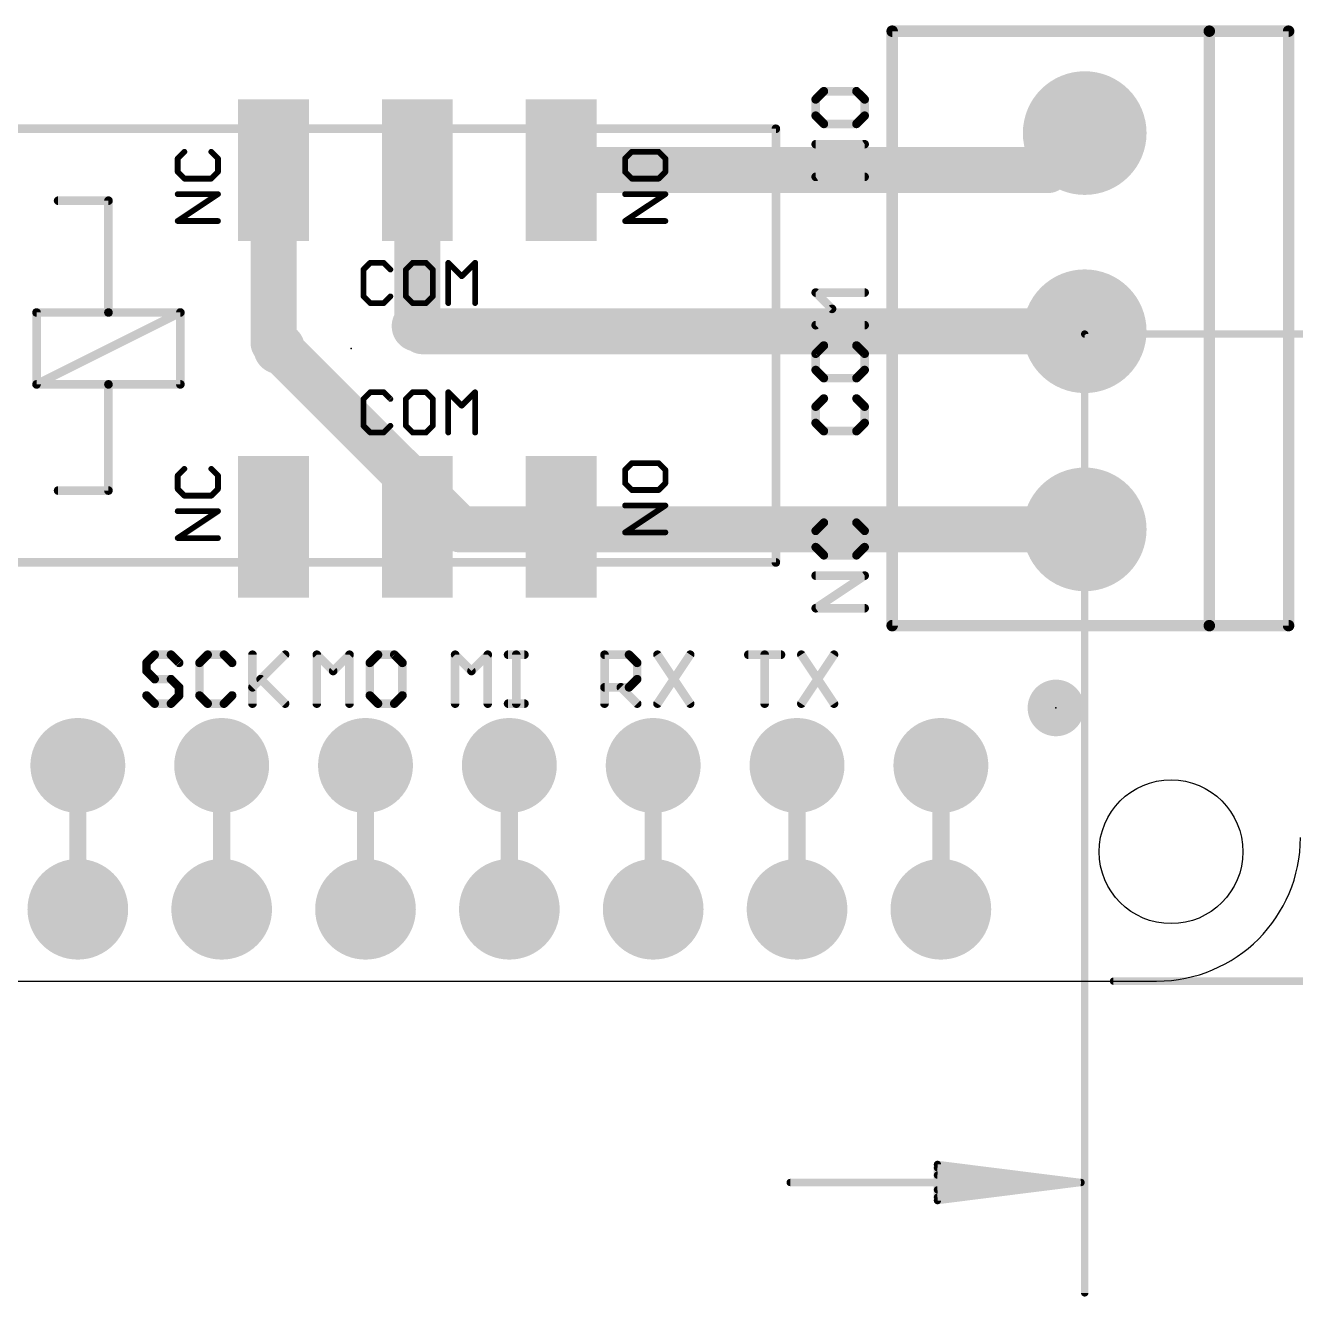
# Model space of a CAD drawing. Extents: x -11 to 63, y -5.6 to 32.1.
# Drawn here: x 28.28 to 50.71, y -5.57 to 16.88 of the extents above; entities that cross this region are included whole.
import ezdxf

# ---------------------------------------------------------------- set-up
doc = ezdxf.new("R2010")
doc.units = 0
for name, color, linetype in [('1', 12, 'CONTINUOUS'), ('16', 132, 'CONTINUOUS'), ('17', 110, 'CONTINUOUS'), ('18', 110, 'CONTINUOUS'), ('20', 53, 'CONTINUOUS'), ('21', 40, 'CONTINUOUS'), ('23', 53, 'CONTINUOUS'), ('47', 253, 'CONTINUOUS')]:
    doc.layers.add(name, color=color, linetype=linetype)

# ---------------------------------------------------------------- blocks, each defined once
blk = doc.blocks.new('PIE')
at = {"const_width": 0.5}
blk.add_lwpolyline([(0, -0.25, 1), (0, 0.25, 1), (0, -0.25)], format="xyb", dxfattribs=at)
blk = doc.blocks.new('ROUNDP')
at = {"const_width": 0.5}
blk.add_lwpolyline([(0, -0.25, 1), (0, 0.25, 1), (0, -0.25)], format="xyb", dxfattribs=at)
blk = doc.blocks.new('RECT')
blk.add_solid([(-0.5, -0.5), (0.5, -0.5), (-0.5, 0.5), (0.5, 0.5)])
blk = doc.blocks.new('ROUNDV')
at = {"const_width": 0.5}
blk.add_lwpolyline([(0, -0.25, 1), (0, 0.25, 1), (0, -0.25)], format="xyb", dxfattribs=at)

msp = doc.modelspace()

# ---------------------------------------------------------------- linework, layer by layer
at = {"layer": '1'}
for points, const_width in [([(46.99, 14.98), (46.336, 14.326)], 0.8128), ([(32.666, 14.326), (32.666, 11.276)], 0.8128), ([(35.206, 14.326), (35.206, 11.5708)], 0.8128), ([(46.336, 14.326), (37.746, 14.326)], 0.8128), ([(32.666, 11.276), (32.766, 11.176)], 0.8128), ([(29.21, 1.27), (29.21, 3.81)], 0.3048), ([(31.75, 3.81), (31.75, 1.27)], 0.3048), ([(34.29, 1.27), (34.29, 3.81)], 0.3048), ([(36.83, 3.81), (36.83, 1.27)], 0.3048), ([(39.37, 1.27), (39.37, 3.81)], 0.3048), ([(41.91, 3.81), (41.91, 1.27)], 0.3048), ([(44.45, 3.81), (44.45, 1.27)], 0.3048)]:
    msp.add_lwpolyline(points, dxfattribs=dict(at, const_width=const_width))
for points, const_width in [([(47.1337, 14.8363, 1), (46.8463, 15.1237)], 0.4064), ([(32.8692, 14.326, 1), (32.4628, 14.326)], 0.4064), ([(35.4092, 14.326, 1), (35.0028, 14.326)], 0.4064), ([(37.746, 14.5292, 1), (37.746, 14.1228)], 0.4064), ([(46.1923, 14.4697, 1), (46.4797, 14.1823)], 0.4064), ([(46.336, 14.1228, 1), (46.336, 14.5292)], 0.4064), ([(32.8097, 11.4197, 1), (32.5223, 11.1323)], 0.4064), ([(35.0028, 11.5708, 1), (35.4092, 11.5708)], 0.4064), ([(32.4628, 11.276, 1), (32.8692, 11.276)], 0.4064), ([(32.6223, 11.0323, 1), (32.9097, 11.3197)], 0.4064), ([(29.2862, 3.81, 1), (29.1338, 3.81)], 0.1524), ([(31.8262, 3.81, 1), (31.6738, 3.81)], 0.1524), ([(34.3662, 3.81, 1), (34.2138, 3.81)], 0.1524), ([(36.9062, 3.81, 1), (36.7538, 3.81)], 0.1524), ([(39.4462, 3.81, 1), (39.2938, 3.81)], 0.1524), ([(41.9862, 3.81, 1), (41.8338, 3.81)], 0.1524), ([(44.5262, 3.81, 1), (44.3738, 3.81)], 0.1524), ([(29.1338, 1.27, 1), (29.2862, 1.27)], 0.1524), ([(31.6738, 1.27, 1), (31.8262, 1.27)], 0.1524), ([(34.2138, 1.27, 1), (34.3662, 1.27)], 0.1524), ([(36.7538, 1.27, 1), (36.9062, 1.27)], 0.1524), ([(39.2938, 1.27, 1), (39.4462, 1.27)], 0.1524), ([(41.8338, 1.27, 1), (41.9862, 1.27)], 0.1524), ([(44.3738, 1.27, 1), (44.5262, 1.27)], 0.1524)]:
    msp.add_lwpolyline(points, format="xyb", dxfattribs=dict(at, const_width=const_width))
at = {"layer": '16', "const_width": 0.8128}
for points in [[(35.206, 11.5708), (35.2968, 11.48)], [(35.2968, 11.48), (46.99, 11.48)], [(32.766, 11.176), (35.962, 7.98)], [(35.962, 7.98), (46.99, 7.98)]]:
    msp.add_lwpolyline(points, dxfattribs=at)
at = {"layer": '16', "const_width": 0.4064}
for points in [[(35.3497, 11.7145, 1), (35.0623, 11.4271)], [(35.2968, 11.6832, 1), (35.2968, 11.2768)], [(35.1531, 11.3363, 1), (35.4405, 11.6237)], [(46.99, 11.2768, 1), (46.99, 11.6832)], [(32.9097, 11.3197, 1), (32.6223, 11.0323)], [(35.962, 8.1832, 1), (35.962, 7.7768)], [(35.8183, 7.8363, 1), (36.1057, 8.1237)], [(46.99, 7.7768, 1), (46.99, 8.1832)]]:
    msp.add_lwpolyline(points, format="xyb", dxfattribs=at)
at = {"layer": '20'}
msp.add_line((2.54, 0), (48.26, 0), dxfattribs=at)
msp.add_circle((48.514, 2.286), 1.27, dxfattribs=at)
msp.add_arc((48.26, 2.54), 2.54, 270, 0, dxfattribs=at)
at = {"layer": '21'}
for points, const_width in [([(49.19, 16.78), (43.59, 16.78)], 0.2032), ([(43.59, 16.78), (43.59, 6.28)], 0.2032), ([(50.59, 16.78), (49.19, 16.78)], 0.2032), ([(49.19, 6.28), (49.19, 16.78)], 0.2032), ([(50.59, 6.28), (50.59, 16.78)], 0.2032), ([(42.3835, 15.7189), (42.2395, 15.5749)], 0.1524), ([(42.9597, 15.7189), (42.3835, 15.7189)], 0.1524), ([(43.1038, 15.5749), (42.9597, 15.7189)], 0.1524), ([(42.2395, 15.5749), (42.2395, 15.2867)], 0.1524), ([(43.1038, 15.2867), (43.1038, 15.5749)], 0.1524), ([(42.2395, 15.2867), (42.3835, 15.1427)], 0.1524), ([(42.9597, 15.1427), (43.1038, 15.2867)], 0.1524), ([(41.536, 15.056), (26.536, 15.056)], 0.1524), ([(41.536, 7.396), (41.536, 15.056)], 0.1524), ([(42.3835, 15.1427), (42.9597, 15.1427)], 0.1524), ([(42.2395, 14.2072), (43.1038, 14.7834)], 0.1524), ([(43.1038, 14.7834), (42.2395, 14.7834)], 0.1524), ([(31.092, 14.6498), (30.9734, 14.5311)], 0.1016), ([(31.6852, 14.5311), (31.5666, 14.6498)], 0.1016), ([(38.992, 14.6498), (38.8734, 14.5311)], 0.1016), ([(39.4666, 14.6498), (38.992, 14.6498)], 0.1016), ([(39.5852, 14.5311), (39.4666, 14.6498)], 0.1016), ([(30.9734, 14.5311), (30.9734, 14.2939)], 0.1016), ([(31.6852, 14.2939), (31.6852, 14.5311)], 0.1016), ([(38.8734, 14.5311), (38.8734, 14.2939)], 0.1016), ([(39.5852, 14.2939), (39.5852, 14.5311)], 0.1016), ([(30.9734, 14.2939), (31.092, 14.1752)], 0.1016), ([(31.092, 14.1752), (31.5666, 14.1752)], 0.1016), ([(31.5666, 14.1752), (31.6852, 14.2939)], 0.1016), ([(38.8734, 14.2939), (38.992, 14.1752)], 0.1016), ([(38.992, 14.1752), (39.4666, 14.1752)], 0.1016), ([(39.4666, 14.1752), (39.5852, 14.2939)], 0.1016), ([(43.1038, 14.2072), (42.2395, 14.2072)], 0.1524), ([(30.9734, 13.4268), (31.6852, 13.9013)], 0.1016), ([(31.6852, 13.9013), (30.9734, 13.9013)], 0.1016), ([(38.8734, 13.4268), (39.5852, 13.9013)], 0.1016), ([(39.5852, 13.9013), (38.8734, 13.9013)], 0.1016), ([(28.862, 13.786), (29.751, 13.786)], 0.1524), ([(29.751, 13.786), (29.751, 11.811)], 0.1524), ([(31.6852, 13.4268), (30.9734, 13.4268)], 0.1016), ([(39.5852, 13.4268), (38.8734, 13.4268)], 0.1016), ([(34.3734, 12.6886), (34.2548, 12.57)], 0.1016), ([(34.2548, 12.57), (34.2548, 12.0954)], 0.1016), ([(34.6107, 12.6886), (34.3734, 12.6886)], 0.1016), ([(34.7293, 12.57), (34.6107, 12.6886)], 0.1016), ([(35.1219, 12.6886), (35.0032, 12.57)], 0.1016), ([(35.0032, 12.57), (35.0032, 12.0954)], 0.1016), ([(35.3591, 12.6886), (35.1219, 12.6886)], 0.1016), ([(35.4778, 12.57), (35.3591, 12.6886)], 0.1016), ([(35.4778, 12.0954), (35.4778, 12.57)], 0.1016), ([(35.7516, 11.9768), (35.7516, 12.6886)], 0.1016), ([(35.7516, 12.6886), (35.9889, 12.4513)], 0.1016), ([(35.9889, 12.4513), (36.2262, 12.6886)], 0.1016), ([(36.2262, 12.6886), (36.2262, 11.9768)], 0.1016), ([(34.2548, 12.0954), (34.3734, 11.9768)], 0.1016), ([(34.6107, 11.9768), (34.7293, 12.0954)], 0.1016), ([(35.0032, 12.0954), (35.1219, 11.9768)], 0.1016), ([(35.3591, 11.9768), (35.4778, 12.0954)], 0.1016), ([(42.5276, 11.8748), (42.2395, 12.1629)], 0.1524), ([(42.2395, 12.1629), (43.1038, 12.1629)], 0.1524), ([(34.3734, 11.9768), (34.6107, 11.9768)], 0.1016), ([(35.1219, 11.9768), (35.3591, 11.9768)], 0.1016), ([(42.2395, 11.5867), (42.5276, 11.8748)], 0.1524), ([(29.751, 11.811), (28.481, 11.811)], 0.1524), ([(28.481, 11.811), (28.481, 10.541)], 0.1524), ([(28.481, 10.541), (31.021, 11.811)], 0.1524), ([(31.021, 11.811), (29.751, 11.811)], 0.1524), ([(31.021, 10.541), (31.021, 11.811)], 0.1524), ([(43.1038, 11.5867), (42.2395, 11.5867)], 0.1524), ([(42.3835, 11.2274), (42.2395, 11.0833)], 0.1524), ([(42.9597, 11.2274), (42.3835, 11.2274)], 0.1524), ([(43.1038, 11.0833), (42.9597, 11.2274)], 0.1524), ([(42.2395, 11.0833), (42.2395, 10.7952)], 0.1524), ([(43.1038, 10.7952), (43.1038, 11.0833)], 0.1524), ([(42.2395, 10.7952), (42.3835, 10.6512)], 0.1524), ([(42.9597, 10.6512), (43.1038, 10.7952)], 0.1524), ([(28.481, 10.541), (29.751, 10.541)], 0.1524), ([(29.751, 10.541), (29.751, 8.666)], 0.1524), ([(29.751, 10.541), (31.021, 10.541)], 0.1524), ([(42.3835, 10.6512), (42.9597, 10.6512)], 0.1524), ([(34.3734, 10.4026), (34.2548, 10.284)], 0.1016), ([(34.2548, 10.284), (34.2548, 9.8094)], 0.1016), ([(34.6107, 10.4026), (34.3734, 10.4026)], 0.1016), ([(34.7293, 10.284), (34.6107, 10.4026)], 0.1016), ([(35.1219, 10.4026), (35.0032, 10.284)], 0.1016), ([(35.0032, 10.284), (35.0032, 9.8094)], 0.1016), ([(35.3591, 10.4026), (35.1219, 10.4026)], 0.1016), ([(35.4778, 10.284), (35.3591, 10.4026)], 0.1016), ([(35.4778, 9.8094), (35.4778, 10.284)], 0.1016), ([(35.7516, 9.6908), (35.7516, 10.4026)], 0.1016), ([(35.7516, 10.4026), (35.9889, 10.1653)], 0.1016), ([(35.9889, 10.1653), (36.2262, 10.4026)], 0.1016), ([(36.2262, 10.4026), (36.2262, 9.6908)], 0.1016), ([(42.3835, 10.2919), (42.2395, 10.1478)], 0.1524), ([(43.1038, 10.1478), (42.9597, 10.2919)], 0.1524), ([(42.2395, 10.1478), (42.2395, 9.8597)], 0.1524), ([(43.1038, 9.8597), (43.1038, 10.1478)], 0.1524), ([(42.2395, 9.8597), (42.3835, 9.7156)], 0.1524), ([(42.9597, 9.7156), (43.1038, 9.8597)], 0.1524), ([(34.2548, 9.8094), (34.3734, 9.6908)], 0.1016), ([(34.3734, 9.6908), (34.6107, 9.6908)], 0.1016), ([(34.6107, 9.6908), (34.7293, 9.8094)], 0.1016), ([(35.0032, 9.8094), (35.1219, 9.6908)], 0.1016), ([(35.1219, 9.6908), (35.3591, 9.6908)], 0.1016), ([(35.3591, 9.6908), (35.4778, 9.8094)], 0.1016), ([(42.3835, 9.7156), (42.9597, 9.7156)], 0.1524), ([(31.092, 9.0498), (30.9734, 8.9311)], 0.1016), ([(30.9734, 8.9311), (30.9734, 8.6939)], 0.1016), ([(31.6852, 8.9311), (31.5666, 9.0498)], 0.1016), ([(31.6852, 8.6939), (31.6852, 8.9311)], 0.1016), ([(38.992, 9.1498), (38.8734, 9.0311)], 0.1016), ([(38.8734, 9.0311), (38.8734, 8.7939)], 0.1016), ([(39.4666, 9.1498), (38.992, 9.1498)], 0.1016), ([(39.5852, 9.0311), (39.4666, 9.1498)], 0.1016), ([(39.5852, 8.7939), (39.5852, 9.0311)], 0.1016), ([(38.8734, 8.7939), (38.992, 8.6752)], 0.1016), ([(39.4666, 8.6752), (39.5852, 8.7939)], 0.1016), ([(29.751, 8.666), (28.862, 8.666)], 0.1524), ([(30.9734, 8.6939), (31.092, 8.5752)], 0.1016), ([(31.092, 8.5752), (31.5666, 8.5752)], 0.1016), ([(31.5666, 8.5752), (31.6852, 8.6939)], 0.1016), ([(38.992, 8.6752), (39.4666, 8.6752)], 0.1016), ([(30.9734, 7.8268), (31.6852, 8.3013)], 0.1016), ([(31.6852, 8.3013), (30.9734, 8.3013)], 0.1016), ([(38.8734, 7.9268), (39.5852, 8.4013)], 0.1016), ([(39.5852, 8.4013), (38.8734, 8.4013)], 0.1016), ([(42.3835, 8.0989), (42.2395, 7.9549)], 0.1524), ([(43.1038, 7.9549), (42.9597, 8.0989)], 0.1524), ([(31.6852, 7.8268), (30.9734, 7.8268)], 0.1016), ([(39.5852, 7.9268), (38.8734, 7.9268)], 0.1016), ([(42.2395, 7.9549), (42.2395, 7.6667)], 0.1524), ([(43.1038, 7.6667), (43.1038, 7.9549)], 0.1524), ([(42.2395, 7.6667), (42.3835, 7.5227)], 0.1524), ([(42.9597, 7.5227), (43.1038, 7.6667)], 0.1524), ([(26.536, 7.396), (41.536, 7.396)], 0.1524), ([(42.3835, 7.5227), (42.9597, 7.5227)], 0.1524), ([(42.2395, 6.5872), (43.1038, 7.1634)], 0.1524), ([(43.1038, 7.1634), (42.2395, 7.1634)], 0.1524), ([(43.1038, 6.5872), (42.2395, 6.5872)], 0.1524), ([(43.59, 6.28), (49.19, 6.28)], 0.2032), ([(49.19, 6.28), (50.59, 6.28)], 0.2032), ([(30.567, 5.7665), (30.4229, 5.6225)], 0.1524), ([(30.8551, 5.7665), (30.567, 5.7665)], 0.1524), ([(30.9991, 5.6225), (30.8551, 5.7665)], 0.1524), ([(31.5025, 5.7665), (31.3584, 5.6225)], 0.1524), ([(31.7906, 5.7665), (31.5025, 5.7665)], 0.1524), ([(31.9347, 5.6225), (31.7906, 5.7665)], 0.1524), ([(32.294, 5.7665), (32.294, 4.9022)], 0.1524), ([(32.294, 5.1903), (32.8702, 5.7665)], 0.1524), ([(33.4307, 4.9022), (33.4307, 5.7665)], 0.1524), ([(33.4307, 5.7665), (33.7188, 5.4784)], 0.1524), ([(33.7188, 5.4784), (34.0069, 5.7665)], 0.1524), ([(34.0069, 5.7665), (34.0069, 4.9022)], 0.1524), ([(34.5103, 5.7665), (34.3662, 5.6225)], 0.1524), ([(34.7984, 5.7665), (34.5103, 5.7665)], 0.1524), ([(34.9424, 5.6225), (34.7984, 5.7665)], 0.1524), ([(35.8726, 4.9022), (35.8726, 5.7665)], 0.1524), ([(35.8726, 5.7665), (36.1607, 5.4784)], 0.1524), ([(36.1607, 5.4784), (36.4488, 5.7665)], 0.1524), ([(36.4488, 5.7665), (36.4488, 4.9022)], 0.1524), ([(36.8081, 5.7665), (37.0962, 5.7665)], 0.1524), ([(36.9522, 4.9022), (36.9522, 5.7665)], 0.1524), ([(38.5107, 4.9022), (38.5107, 5.7665)], 0.1524), ([(38.5107, 5.7665), (38.9428, 5.7665)], 0.1524), ([(38.9428, 5.7665), (39.0869, 5.6225)], 0.1524), ([(39.4462, 5.7665), (40.0224, 4.9022)], 0.1524), ([(40.0224, 5.7665), (39.4462, 4.9022)], 0.1524), ([(41.0507, 5.7665), (41.6269, 5.7665)], 0.1524), ([(41.3388, 4.9022), (41.3388, 5.7665)], 0.1524), ([(41.9862, 5.7665), (42.5624, 4.9022)], 0.1524), ([(42.5624, 5.7665), (41.9862, 4.9022)], 0.1524), ([(30.4229, 5.6225), (30.4229, 5.4784)], 0.1524), ([(31.3584, 5.6225), (31.3584, 5.0463)], 0.1524), ([(34.3662, 5.6225), (34.3662, 5.0463)], 0.1524), ([(34.9424, 5.0463), (34.9424, 5.6225)], 0.1524), ([(39.0869, 5.6225), (39.0869, 5.3344)], 0.1524), ([(30.4229, 5.4784), (30.567, 5.3344)], 0.1524), ([(30.567, 5.3344), (30.8551, 5.3344)], 0.1524), ([(30.8551, 5.3344), (30.9991, 5.1903)], 0.1524), ([(32.438, 5.3344), (32.8702, 4.9022)], 0.1524), ([(39.0869, 5.3344), (38.9428, 5.1903)], 0.1524), ([(30.9991, 5.1903), (30.9991, 5.0463)], 0.1524), ([(38.9428, 5.1903), (38.5107, 5.1903)], 0.1524), ([(38.7988, 5.1903), (39.0869, 4.9022)], 0.1524), ([(30.567, 4.9022), (30.4229, 5.0463)], 0.1524), ([(30.8551, 4.9022), (30.567, 4.9022)], 0.1524), ([(30.9991, 5.0463), (30.8551, 4.9022)], 0.1524), ([(31.3584, 5.0463), (31.5025, 4.9022)], 0.1524), ([(31.5025, 4.9022), (31.7906, 4.9022)], 0.1524), ([(31.7906, 4.9022), (31.9347, 5.0463)], 0.1524), ([(34.3662, 5.0463), (34.5103, 4.9022)], 0.1524), ([(34.5103, 4.9022), (34.7984, 4.9022)], 0.1524), ([(34.7984, 4.9022), (34.9424, 5.0463)], 0.1524), ([(36.8081, 4.9022), (37.0962, 4.9022)], 0.1524)]:
    msp.add_lwpolyline(points, dxfattribs=dict(at, const_width=const_width))
for points, const_width in [([(43.59, 16.8308, 1), (43.59, 16.7292)], 0.1016), ([(43.6408, 16.78, 1), (43.5392, 16.78)], 0.1016), ([(49.19, 16.8308, 1), (49.19, 16.7292)], 0.1016), ([(49.2408, 16.78, 1), (49.1392, 16.78)], 0.1016), ([(49.19, 16.7292, 1), (49.19, 16.8308)], 0.1016), ([(50.6408, 16.78, 1), (50.5392, 16.78)], 0.1016), ([(50.59, 16.7292, 1), (50.59, 16.8308)], 0.1016), ([(42.3835, 15.757, 1), (42.3835, 15.6808)], 0.0762), ([(42.4105, 15.692, 1), (42.3566, 15.7458)], 0.0762), ([(42.9867, 15.7458, 1), (42.9328, 15.692)], 0.0762), ([(42.9597, 15.6808, 1), (42.9597, 15.757)], 0.0762), ([(42.2125, 15.6018, 1), (42.2664, 15.5479)], 0.0762), ([(42.2776, 15.5749, 1), (42.2014, 15.5749)], 0.0762), ([(43.1419, 15.5749, 1), (43.0657, 15.5749)], 0.0762), ([(43.0769, 15.5479, 1), (43.1307, 15.6018)], 0.0762), ([(42.2664, 15.3137, 1), (42.2125, 15.2598)], 0.0762), ([(42.2014, 15.2867, 1), (42.2776, 15.2867)], 0.0762), ([(43.0657, 15.2867, 1), (43.1419, 15.2867)], 0.0762), ([(43.1307, 15.2598, 1), (43.0769, 15.3137)], 0.0762), ([(41.5741, 15.056, 1), (41.4979, 15.056)], 0.0762), ([(41.536, 15.0179, 1), (41.536, 15.0941)], 0.0762), ([(42.3835, 15.1808, 1), (42.3835, 15.1046)], 0.0762), ([(42.3566, 15.1157, 1), (42.4105, 15.1696)], 0.0762), ([(42.9328, 15.1696, 1), (42.9867, 15.1157)], 0.0762), ([(42.9597, 15.1046, 1), (42.9597, 15.1808)], 0.0762), ([(42.2395, 14.8215, 1), (42.2395, 14.7453)], 0.0762), ([(43.1249, 14.7517, 1), (43.0827, 14.8151)], 0.0762), ([(43.1038, 14.7453, 1), (43.1038, 14.8215)], 0.0762), ([(31.11, 14.6318, 1), (31.0741, 14.6677)], 0.0508), ([(31.5845, 14.6677, 1), (31.5486, 14.6318)], 0.0508), ([(38.992, 14.6752, 1), (38.992, 14.6244)], 0.0508), ([(39.01, 14.6318, 1), (38.9741, 14.6677)], 0.0508), ([(39.4845, 14.6677, 1), (39.4486, 14.6318)], 0.0508), ([(39.4666, 14.6244, 1), (39.4666, 14.6752)], 0.0508), ([(30.9988, 14.5311, 1), (30.948, 14.5311)], 0.0508), ([(30.9554, 14.5491, 1), (30.9914, 14.5132)], 0.0508), ([(31.7106, 14.5311, 1), (31.6598, 14.5311)], 0.0508), ([(31.6672, 14.5132, 1), (31.7032, 14.5491)], 0.0508), ([(38.8988, 14.5311, 1), (38.848, 14.5311)], 0.0508), ([(38.8554, 14.5491, 1), (38.8914, 14.5132)], 0.0508), ([(39.6106, 14.5311, 1), (39.5598, 14.5311)], 0.0508), ([(39.5672, 14.5132, 1), (39.6032, 14.5491)], 0.0508), ([(30.9914, 14.3118, 1), (30.9554, 14.2759)], 0.0508), ([(30.948, 14.2939, 1), (30.9988, 14.2939)], 0.0508), ([(31.092, 14.2006, 1), (31.092, 14.1498)], 0.0508), ([(31.0741, 14.1573, 1), (31.11, 14.1932)], 0.0508), ([(31.5486, 14.1932, 1), (31.5845, 14.1573)], 0.0508), ([(31.5666, 14.1498, 1), (31.5666, 14.2006)], 0.0508), ([(31.6598, 14.2939, 1), (31.7106, 14.2939)], 0.0508), ([(31.7032, 14.2759, 1), (31.6672, 14.3118)], 0.0508), ([(38.8914, 14.3118, 1), (38.8554, 14.2759)], 0.0508), ([(38.848, 14.2939, 1), (38.8988, 14.2939)], 0.0508), ([(38.992, 14.2006, 1), (38.992, 14.1498)], 0.0508), ([(38.9741, 14.1573, 1), (39.01, 14.1932)], 0.0508), ([(39.4486, 14.1932, 1), (39.4845, 14.1573)], 0.0508), ([(39.4666, 14.1498, 1), (39.4666, 14.2006)], 0.0508), ([(39.5598, 14.2939, 1), (39.6106, 14.2939)], 0.0508), ([(39.6032, 14.2759, 1), (39.5672, 14.3118)], 0.0508), ([(42.2183, 14.2389, 1), (42.2606, 14.1755)], 0.0762), ([(42.2395, 14.2453, 1), (42.2395, 14.1691)], 0.0762), ([(43.1038, 14.1691, 1), (43.1038, 14.2453)], 0.0762), ([(30.9734, 13.9267, 1), (30.9734, 13.8759)], 0.0508), ([(31.6993, 13.8802, 1), (31.6711, 13.9225)], 0.0508), ([(31.6852, 13.8759, 1), (31.6852, 13.9267)], 0.0508), ([(38.8734, 13.9267, 1), (38.8734, 13.8759)], 0.0508), ([(39.5993, 13.8802, 1), (39.5711, 13.9225)], 0.0508), ([(39.5852, 13.8759, 1), (39.5852, 13.9267)], 0.0508), ([(28.862, 13.8241, 1), (28.862, 13.7479)], 0.0762), ([(29.7891, 13.786, 1), (29.7129, 13.786)], 0.0762), ([(29.751, 13.7479, 1), (29.751, 13.8241)], 0.0762), ([(30.9734, 13.4522, 1), (30.9734, 13.4014)], 0.0508), ([(30.9593, 13.4479, 1), (30.9875, 13.4057)], 0.0508), ([(31.6852, 13.4014, 1), (31.6852, 13.4522)], 0.0508), ([(38.8734, 13.4522, 1), (38.8734, 13.4014)], 0.0508), ([(38.8593, 13.4479, 1), (38.8875, 13.4057)], 0.0508), ([(39.5852, 13.4014, 1), (39.5852, 13.4522)], 0.0508), ([(34.2802, 12.57, 1), (34.2294, 12.57)], 0.0508), ([(34.2368, 12.5879, 1), (34.2728, 12.552)], 0.0508), ([(34.3734, 12.714, 1), (34.3734, 12.6632)], 0.0508), ([(34.3914, 12.6706, 1), (34.3555, 12.7066)], 0.0508), ([(34.6287, 12.7066, 1), (34.5927, 12.6706)], 0.0508), ([(34.6107, 12.6632, 1), (34.6107, 12.714)], 0.0508), ([(34.7114, 12.552, 1), (34.7473, 12.5879)], 0.0508), ([(35.0286, 12.57, 1), (34.9778, 12.57)], 0.0508), ([(34.9853, 12.5879, 1), (35.0212, 12.552)], 0.0508), ([(35.1219, 12.714, 1), (35.1219, 12.6632)], 0.0508), ([(35.1398, 12.6706, 1), (35.1039, 12.7066)], 0.0508), ([(35.3771, 12.7066, 1), (35.3412, 12.6706)], 0.0508), ([(35.3591, 12.6632, 1), (35.3591, 12.714)], 0.0508), ([(35.5032, 12.57, 1), (35.4524, 12.57)], 0.0508), ([(35.4598, 12.552, 1), (35.4957, 12.5879)], 0.0508), ([(35.777, 12.6886, 1), (35.7262, 12.6886)], 0.0508), ([(35.7696, 12.7066, 1), (35.7337, 12.6706)], 0.0508), ([(36.2516, 12.6886, 1), (36.2008, 12.6886)], 0.0508), ([(36.2441, 12.6706, 1), (36.2082, 12.7066)], 0.0508), ([(35.9709, 12.4693, 1), (36.0069, 12.4334)], 0.0508), ([(35.9709, 12.4334, 1), (36.0069, 12.4693)], 0.0508), ([(34.2728, 12.1134, 1), (34.2368, 12.0775)], 0.0508), ([(34.7473, 12.0775, 1), (34.7114, 12.1134)], 0.0508), ([(35.0212, 12.1134, 1), (34.9853, 12.0775)], 0.0508), ([(35.4957, 12.0775, 1), (35.4598, 12.1134)], 0.0508), ([(42.2664, 12.1898, 1), (42.2125, 12.136)], 0.0762), ([(42.2395, 12.201, 1), (42.2395, 12.1248)], 0.0762), ([(43.1038, 12.1248, 1), (43.1038, 12.201)], 0.0762), ([(34.2294, 12.0954, 1), (34.2802, 12.0954)], 0.0508), ([(34.3734, 12.0022, 1), (34.3734, 11.9514)], 0.0508), ([(34.3555, 11.9588, 1), (34.3914, 11.9948)], 0.0508), ([(34.5927, 11.9948, 1), (34.6287, 11.9588)], 0.0508), ([(34.6107, 11.9514, 1), (34.6107, 12.0022)], 0.0508), ([(34.9778, 12.0954, 1), (35.0286, 12.0954)], 0.0508), ([(35.1219, 12.0022, 1), (35.1219, 11.9514)], 0.0508), ([(35.1039, 11.9588, 1), (35.1398, 11.9948)], 0.0508), ([(35.3412, 11.9948, 1), (35.3771, 11.9588)], 0.0508), ([(35.3591, 11.9514, 1), (35.3591, 12.0022)], 0.0508), ([(35.4524, 12.0954, 1), (35.5032, 12.0954)], 0.0508), ([(35.7262, 11.9768, 1), (35.777, 11.9768)], 0.0508), ([(36.2008, 11.9768, 1), (36.2516, 11.9768)], 0.0508), ([(42.5545, 11.8479, 1), (42.5006, 11.9017)], 0.0762), ([(42.5006, 11.8479, 1), (42.5545, 11.9017)], 0.0762), ([(28.481, 11.8491, 1), (28.481, 11.7729)], 0.0762), ([(28.5191, 11.811, 1), (28.4429, 11.811)], 0.0762), ([(29.751, 11.8491, 1), (29.751, 11.7729)], 0.0762), ([(29.7129, 11.811, 1), (29.7891, 11.811)], 0.0762), ([(29.751, 11.7729, 1), (29.751, 11.8491)], 0.0762), ([(31.0591, 11.811, 1), (30.9829, 11.811)], 0.0762), ([(31.038, 11.7769, 1), (31.004, 11.8451)], 0.0762), ([(31.021, 11.7729, 1), (31.021, 11.8491)], 0.0762), ([(42.2125, 11.6136, 1), (42.2664, 11.5597)], 0.0762), ([(42.2395, 11.6248, 1), (42.2395, 11.5486)], 0.0762), ([(43.1038, 11.5486, 1), (43.1038, 11.6248)], 0.0762), ([(42.3835, 11.2655, 1), (42.3835, 11.1893)], 0.0762), ([(42.4105, 11.2004, 1), (42.3566, 11.2543)], 0.0762), ([(42.9867, 11.2543, 1), (42.9328, 11.2004)], 0.0762), ([(42.9597, 11.1893, 1), (42.9597, 11.2655)], 0.0762), ([(42.2125, 11.1103, 1), (42.2664, 11.0564)], 0.0762), ([(42.2776, 11.0833, 1), (42.2014, 11.0833)], 0.0762), ([(43.1419, 11.0833, 1), (43.0657, 11.0833)], 0.0762), ([(43.0769, 11.0564, 1), (43.1307, 11.1103)], 0.0762), ([(42.2664, 10.8222, 1), (42.2125, 10.7683)], 0.0762), ([(42.2014, 10.7952, 1), (42.2776, 10.7952)], 0.0762), ([(43.0657, 10.7952, 1), (43.1419, 10.7952)], 0.0762), ([(43.1307, 10.7683, 1), (43.0769, 10.8222)], 0.0762), ([(28.481, 10.5791, 1), (28.481, 10.5029)], 0.0762), ([(28.464, 10.5751, 1), (28.498, 10.5069)], 0.0762), ([(28.4429, 10.541, 1), (28.5191, 10.541)], 0.0762), ([(29.7891, 10.541, 1), (29.7129, 10.541)], 0.0762), ([(29.751, 10.5791, 1), (29.751, 10.5029)], 0.0762), ([(29.751, 10.5029, 1), (29.751, 10.5791)], 0.0762), ([(30.9829, 10.541, 1), (31.0591, 10.541)], 0.0762), ([(31.021, 10.5029, 1), (31.021, 10.5791)], 0.0762), ([(42.3835, 10.6893, 1), (42.3835, 10.6131)], 0.0762), ([(42.3566, 10.6242, 1), (42.4105, 10.6781)], 0.0762), ([(42.9328, 10.6781, 1), (42.9867, 10.6242)], 0.0762), ([(42.9597, 10.6131, 1), (42.9597, 10.6893)], 0.0762), ([(34.2802, 10.284, 1), (34.2294, 10.284)], 0.0508), ([(34.3734, 10.428, 1), (34.3734, 10.3772)], 0.0508), ([(34.3914, 10.3846, 1), (34.3555, 10.4206)], 0.0508), ([(34.6287, 10.4206, 1), (34.5927, 10.3846)], 0.0508), ([(34.6107, 10.3772, 1), (34.6107, 10.428)], 0.0508), ([(35.0286, 10.284, 1), (34.9778, 10.284)], 0.0508), ([(35.1219, 10.428, 1), (35.1219, 10.3772)], 0.0508), ([(35.1398, 10.3846, 1), (35.1039, 10.4206)], 0.0508), ([(35.3771, 10.4206, 1), (35.3412, 10.3846)], 0.0508), ([(35.3591, 10.3772, 1), (35.3591, 10.428)], 0.0508), ([(35.5032, 10.284, 1), (35.4524, 10.284)], 0.0508), ([(35.777, 10.4026, 1), (35.7262, 10.4026)], 0.0508), ([(35.7696, 10.4206, 1), (35.7337, 10.3846)], 0.0508), ([(36.2516, 10.4026, 1), (36.2008, 10.4026)], 0.0508), ([(36.2441, 10.3846, 1), (36.2082, 10.4206)], 0.0508), ([(42.4105, 10.2649, 1), (42.3566, 10.3188)], 0.0762), ([(42.9867, 10.3188, 1), (42.9328, 10.2649)], 0.0762), ([(34.2368, 10.3019, 1), (34.2728, 10.266)], 0.0508), ([(34.7114, 10.266, 1), (34.7473, 10.3019)], 0.0508), ([(34.9853, 10.3019, 1), (35.0212, 10.266)], 0.0508), ([(35.4598, 10.266, 1), (35.4957, 10.3019)], 0.0508), ([(35.9709, 10.1833, 1), (36.0069, 10.1474)], 0.0508), ([(35.9709, 10.1474, 1), (36.0069, 10.1833)], 0.0508), ([(42.2125, 10.1748, 1), (42.2664, 10.1209)], 0.0762), ([(42.2776, 10.1478, 1), (42.2014, 10.1478)], 0.0762), ([(43.1419, 10.1478, 1), (43.0657, 10.1478)], 0.0762), ([(43.0769, 10.1209, 1), (43.1307, 10.1748)], 0.0762), ([(42.2664, 9.8866, 1), (42.2125, 9.8328)], 0.0762), ([(42.2014, 9.8597, 1), (42.2776, 9.8597)], 0.0762), ([(43.0657, 9.8597, 1), (43.1419, 9.8597)], 0.0762), ([(43.1307, 9.8328, 1), (43.0769, 9.8866)], 0.0762), ([(34.2728, 9.8274, 1), (34.2368, 9.7915)], 0.0508), ([(34.2294, 9.8094, 1), (34.2802, 9.8094)], 0.0508), ([(34.3734, 9.7162, 1), (34.3734, 9.6654)], 0.0508), ([(34.3555, 9.6728, 1), (34.3914, 9.7088)], 0.0508), ([(34.5927, 9.7088, 1), (34.6287, 9.6728)], 0.0508), ([(34.6107, 9.6654, 1), (34.6107, 9.7162)], 0.0508), ([(34.7473, 9.7915, 1), (34.7114, 9.8274)], 0.0508), ([(34.9778, 9.8094, 1), (35.0286, 9.8094)], 0.0508), ([(35.0212, 9.8274, 1), (34.9853, 9.7915)], 0.0508), ([(35.1219, 9.7162, 1), (35.1219, 9.6654)], 0.0508), ([(35.1039, 9.6728, 1), (35.1398, 9.7088)], 0.0508), ([(35.3412, 9.7088, 1), (35.3771, 9.6728)], 0.0508), ([(35.3591, 9.6654, 1), (35.3591, 9.7162)], 0.0508), ([(35.4524, 9.8094, 1), (35.5032, 9.8094)], 0.0508), ([(35.4957, 9.7915, 1), (35.4598, 9.8274)], 0.0508), ([(35.7262, 9.6908, 1), (35.777, 9.6908)], 0.0508), ([(36.2008, 9.6908, 1), (36.2516, 9.6908)], 0.0508), ([(42.3835, 9.7537, 1), (42.3835, 9.6775)], 0.0762), ([(42.3566, 9.6887, 1), (42.4105, 9.7426)], 0.0762), ([(42.9328, 9.7426, 1), (42.9867, 9.6887)], 0.0762), ([(42.9597, 9.6775, 1), (42.9597, 9.7537)], 0.0762), ([(30.9988, 8.9311, 1), (30.948, 8.9311)], 0.0508), ([(31.11, 9.0318, 1), (31.0741, 9.0677)], 0.0508), ([(31.5845, 9.0677, 1), (31.5486, 9.0318)], 0.0508), ([(31.7106, 8.9311, 1), (31.6598, 8.9311)], 0.0508), ([(38.8988, 9.0311, 1), (38.848, 9.0311)], 0.0508), ([(38.8554, 9.0491, 1), (38.8914, 9.0132)], 0.0508), ([(38.992, 9.1752, 1), (38.992, 9.1244)], 0.0508), ([(39.01, 9.1318, 1), (38.9741, 9.1677)], 0.0508), ([(39.4845, 9.1677, 1), (39.4486, 9.1318)], 0.0508), ([(39.4666, 9.1244, 1), (39.4666, 9.1752)], 0.0508), ([(39.6106, 9.0311, 1), (39.5598, 9.0311)], 0.0508), ([(39.5672, 9.0132, 1), (39.6032, 9.0491)], 0.0508), ([(30.9554, 8.9491, 1), (30.9914, 8.9132)], 0.0508), ([(31.6672, 8.9132, 1), (31.7032, 8.9491)], 0.0508), ([(38.8914, 8.8118, 1), (38.8554, 8.7759)], 0.0508), ([(38.848, 8.7939, 1), (38.8988, 8.7939)], 0.0508), ([(39.5598, 8.7939, 1), (39.6106, 8.7939)], 0.0508), ([(39.6032, 8.7759, 1), (39.5672, 8.8118)], 0.0508), ([(28.862, 8.7041, 1), (28.862, 8.6279)], 0.0762), ([(29.7129, 8.666, 1), (29.7891, 8.666)], 0.0762), ([(29.751, 8.6279, 1), (29.751, 8.7041)], 0.0762), ([(30.9914, 8.7118, 1), (30.9554, 8.6759)], 0.0508), ([(30.948, 8.6939, 1), (30.9988, 8.6939)], 0.0508), ([(31.092, 8.6006, 1), (31.092, 8.5498)], 0.0508), ([(31.0741, 8.5573, 1), (31.11, 8.5932)], 0.0508), ([(31.5486, 8.5932, 1), (31.5845, 8.5573)], 0.0508), ([(31.5666, 8.5498, 1), (31.5666, 8.6006)], 0.0508), ([(31.6598, 8.6939, 1), (31.7106, 8.6939)], 0.0508), ([(31.7032, 8.6759, 1), (31.6672, 8.7118)], 0.0508), ([(38.992, 8.7006, 1), (38.992, 8.6498)], 0.0508), ([(38.9741, 8.6573, 1), (39.01, 8.6932)], 0.0508), ([(39.4486, 8.6932, 1), (39.4845, 8.6573)], 0.0508), ([(39.4666, 8.6498, 1), (39.4666, 8.7006)], 0.0508), ([(30.9734, 8.3267, 1), (30.9734, 8.2759)], 0.0508), ([(31.6993, 8.2802, 1), (31.6711, 8.3225)], 0.0508), ([(31.6852, 8.2759, 1), (31.6852, 8.3267)], 0.0508), ([(38.8734, 8.4267, 1), (38.8734, 8.3759)], 0.0508), ([(39.5993, 8.3802, 1), (39.5711, 8.4225)], 0.0508), ([(39.5852, 8.3759, 1), (39.5852, 8.4267)], 0.0508), ([(42.4105, 8.072, 1), (42.3566, 8.1258)], 0.0762), ([(42.9867, 8.1258, 1), (42.9328, 8.072)], 0.0762), ([(30.9734, 7.8522, 1), (30.9734, 7.8014)], 0.0508), ([(30.9593, 7.8479, 1), (30.9875, 7.8057)], 0.0508), ([(31.6852, 7.8014, 1), (31.6852, 7.8522)], 0.0508), ([(38.8734, 7.9522, 1), (38.8734, 7.9014)], 0.0508), ([(38.8593, 7.9479, 1), (38.8875, 7.9057)], 0.0508), ([(39.5852, 7.9014, 1), (39.5852, 7.9522)], 0.0508), ([(42.2125, 7.9818, 1), (42.2664, 7.9279)], 0.0762), ([(42.2776, 7.9549, 1), (42.2014, 7.9549)], 0.0762), ([(43.1419, 7.9549, 1), (43.0657, 7.9549)], 0.0762), ([(43.0769, 7.9279, 1), (43.1307, 7.9818)], 0.0762), ([(42.2664, 7.6937, 1), (42.2125, 7.6398)], 0.0762), ([(42.2014, 7.6667, 1), (42.2776, 7.6667)], 0.0762), ([(43.0657, 7.6667, 1), (43.1419, 7.6667)], 0.0762), ([(43.1307, 7.6398, 1), (43.0769, 7.6937)], 0.0762), ([(41.4979, 7.396, 1), (41.5741, 7.396)], 0.0762), ([(41.536, 7.3579, 1), (41.536, 7.4341)], 0.0762), ([(42.3835, 7.5608, 1), (42.3835, 7.4846)], 0.0762), ([(42.3566, 7.4957, 1), (42.4105, 7.5496)], 0.0762), ([(42.9328, 7.5496, 1), (42.9867, 7.4957)], 0.0762), ([(42.9597, 7.4846, 1), (42.9597, 7.5608)], 0.0762), ([(42.2395, 7.2015, 1), (42.2395, 7.1253)], 0.0762), ([(43.1249, 7.1317, 1), (43.0827, 7.1951)], 0.0762), ([(43.1038, 7.1253, 1), (43.1038, 7.2015)], 0.0762), ([(42.2183, 6.6189, 1), (42.2606, 6.5555)], 0.0762), ([(42.2395, 6.6253, 1), (42.2395, 6.5491)], 0.0762), ([(43.1038, 6.5491, 1), (43.1038, 6.6253)], 0.0762), ([(43.59, 6.3308, 1), (43.59, 6.2292)], 0.1016), ([(43.5392, 6.28, 1), (43.6408, 6.28)], 0.1016), ([(49.19, 6.3308, 1), (49.19, 6.2292)], 0.1016), ([(49.1392, 6.28, 1), (49.2408, 6.28)], 0.1016), ([(49.19, 6.2292, 1), (49.19, 6.3308)], 0.1016), ([(50.5392, 6.28, 1), (50.6408, 6.28)], 0.1016), ([(50.59, 6.2292, 1), (50.59, 6.3308)], 0.1016), ([(30.567, 5.8046, 1), (30.567, 5.7284)], 0.0762), ([(30.5939, 5.7396, 1), (30.54, 5.7935)], 0.0762), ([(30.882, 5.7935, 1), (30.8281, 5.7396)], 0.0762), ([(30.8551, 5.7284, 1), (30.8551, 5.8046)], 0.0762), ([(31.5025, 5.8046, 1), (31.5025, 5.7284)], 0.0762), ([(31.5294, 5.7396, 1), (31.4756, 5.7935)], 0.0762), ([(31.8176, 5.7935, 1), (31.7637, 5.7396)], 0.0762), ([(31.7906, 5.7284, 1), (31.7906, 5.8046)], 0.0762), ([(32.3321, 5.7665, 1), (32.2559, 5.7665)], 0.0762), ([(32.8971, 5.7396, 1), (32.8432, 5.7935)], 0.0762), ([(33.4576, 5.7935, 1), (33.4037, 5.7396)], 0.0762), ([(33.4688, 5.7665, 1), (33.3926, 5.7665)], 0.0762), ([(34.045, 5.7665, 1), (33.9688, 5.7665)], 0.0762), ([(34.0338, 5.7396, 1), (33.98, 5.7935)], 0.0762), ([(34.5103, 5.8046, 1), (34.5103, 5.7284)], 0.0762), ([(34.5372, 5.7396, 1), (34.4833, 5.7935)], 0.0762), ([(34.8253, 5.7935, 1), (34.7714, 5.7396)], 0.0762), ([(34.7984, 5.7284, 1), (34.7984, 5.8046)], 0.0762), ([(35.9107, 5.7665, 1), (35.8345, 5.7665)], 0.0762), ([(35.8995, 5.7935, 1), (35.8457, 5.7396)], 0.0762), ([(36.4869, 5.7665, 1), (36.4107, 5.7665)], 0.0762), ([(36.4758, 5.7396, 1), (36.4219, 5.7935)], 0.0762), ([(36.8081, 5.8046, 1), (36.8081, 5.7284)], 0.0762), ([(36.9903, 5.7665, 1), (36.9141, 5.7665)], 0.0762), ([(37.0962, 5.7284, 1), (37.0962, 5.8046)], 0.0762), ([(38.5488, 5.7665, 1), (38.4726, 5.7665)], 0.0762), ([(38.5107, 5.8046, 1), (38.5107, 5.7284)], 0.0762), ([(38.9698, 5.7935, 1), (38.9159, 5.7396)], 0.0762), ([(38.9428, 5.7284, 1), (38.9428, 5.8046)], 0.0762), ([(39.4779, 5.7877, 1), (39.4145, 5.7454)], 0.0762), ([(40.0541, 5.7454, 1), (39.9907, 5.7877)], 0.0762), ([(41.0507, 5.8046, 1), (41.0507, 5.7284)], 0.0762), ([(41.3769, 5.7665, 1), (41.3007, 5.7665)], 0.0762), ([(41.6269, 5.7284, 1), (41.6269, 5.8046)], 0.0762), ([(42.0179, 5.7877, 1), (41.9545, 5.7454)], 0.0762), ([(42.5941, 5.7454, 1), (42.5307, 5.7877)], 0.0762), ([(30.461, 5.6225, 1), (30.3848, 5.6225)], 0.0762), ([(30.396, 5.6494, 1), (30.4499, 5.5955)], 0.0762), ([(30.9722, 5.5955, 1), (31.0261, 5.6494)], 0.0762), ([(31.3965, 5.6225, 1), (31.3203, 5.6225)], 0.0762), ([(31.3315, 5.6494, 1), (31.3854, 5.5955)], 0.0762), ([(31.9077, 5.5955, 1), (31.9616, 5.6494)], 0.0762), ([(34.4043, 5.6225, 1), (34.3281, 5.6225)], 0.0762), ([(34.3393, 5.6494, 1), (34.3931, 5.5955)], 0.0762), ([(34.9805, 5.6225, 1), (34.9043, 5.6225)], 0.0762), ([(34.9155, 5.5955, 1), (34.9694, 5.6494)], 0.0762), ([(39.125, 5.6225, 1), (39.0488, 5.6225)], 0.0762), ([(39.06, 5.5955, 1), (39.1138, 5.6494)], 0.0762), ([(30.4499, 5.5054, 1), (30.396, 5.4515)], 0.0762), ([(30.3848, 5.4784, 1), (30.461, 5.4784)], 0.0762), ([(30.567, 5.3725, 1), (30.567, 5.2963)], 0.0762), ([(30.54, 5.3074, 1), (30.5939, 5.3613)], 0.0762), ([(30.882, 5.3613, 1), (30.8281, 5.3074)], 0.0762), ([(30.8551, 5.2963, 1), (30.8551, 5.3725)], 0.0762), ([(32.465, 5.3613, 1), (32.4111, 5.3074)], 0.0762), ([(33.6919, 5.5054, 1), (33.7457, 5.4515)], 0.0762), ([(33.6919, 5.4515, 1), (33.7457, 5.5054)], 0.0762), ([(36.1338, 5.5054, 1), (36.1877, 5.4515)], 0.0762), ([(36.1338, 5.4515, 1), (36.1877, 5.5054)], 0.0762), ([(39.1138, 5.3074, 1), (39.06, 5.3613)], 0.0762), ([(31.0372, 5.1903, 1), (30.961, 5.1903)], 0.0762), ([(30.9722, 5.1634, 1), (31.0261, 5.2173)], 0.0762), ([(32.267, 5.2173, 1), (32.3209, 5.1634)], 0.0762), ([(38.5107, 5.2284, 1), (38.5107, 5.1522)], 0.0762), ([(38.8257, 5.2173, 1), (38.7719, 5.1634)], 0.0762), ([(38.9159, 5.2173, 1), (38.9698, 5.1634)], 0.0762), ([(38.9428, 5.1522, 1), (38.9428, 5.2284)], 0.0762), ([(39.0488, 5.3344, 1), (39.125, 5.3344)], 0.0762), ([(30.4499, 5.0732, 1), (30.396, 5.0193)], 0.0762), ([(30.567, 4.9403, 1), (30.567, 4.8641)], 0.0762), ([(30.54, 4.8753, 1), (30.5939, 4.9291)], 0.0762), ([(30.8281, 4.9291, 1), (30.882, 4.8753)], 0.0762), ([(30.8551, 4.8641, 1), (30.8551, 4.9403)], 0.0762), ([(30.961, 5.0463, 1), (31.0372, 5.0463)], 0.0762), ([(31.0261, 5.0193, 1), (30.9722, 5.0732)], 0.0762), ([(31.3854, 5.0732, 1), (31.3315, 5.0193)], 0.0762), ([(31.3203, 5.0463, 1), (31.3965, 5.0463)], 0.0762), ([(31.5025, 4.9403, 1), (31.5025, 4.8641)], 0.0762), ([(31.4756, 4.8753, 1), (31.5294, 4.9291)], 0.0762), ([(31.7637, 4.9291, 1), (31.8176, 4.8753)], 0.0762), ([(31.7906, 4.8641, 1), (31.7906, 4.9403)], 0.0762), ([(31.9616, 5.0193, 1), (31.9077, 5.0732)], 0.0762), ([(32.2559, 4.9022, 1), (32.3321, 4.9022)], 0.0762), ([(32.8432, 4.8753, 1), (32.8971, 4.9291)], 0.0762), ([(33.3926, 4.9022, 1), (33.4688, 4.9022)], 0.0762), ([(33.9688, 4.9022, 1), (34.045, 4.9022)], 0.0762), ([(34.3931, 5.0732, 1), (34.3393, 5.0193)], 0.0762), ([(34.3281, 5.0463, 1), (34.4043, 5.0463)], 0.0762), ([(34.5103, 4.9403, 1), (34.5103, 4.8641)], 0.0762), ([(34.4833, 4.8753, 1), (34.5372, 4.9291)], 0.0762), ([(34.7714, 4.9291, 1), (34.8253, 4.8753)], 0.0762), ([(34.7984, 4.8641, 1), (34.7984, 4.9403)], 0.0762), ([(34.9043, 5.0463, 1), (34.9805, 5.0463)], 0.0762), ([(34.9694, 5.0193, 1), (34.9155, 5.0732)], 0.0762), ([(35.8345, 4.9022, 1), (35.9107, 4.9022)], 0.0762), ([(36.4107, 4.9022, 1), (36.4869, 4.9022)], 0.0762), ([(36.8081, 4.9403, 1), (36.8081, 4.8641)], 0.0762), ([(36.9141, 4.9022, 1), (36.9903, 4.9022)], 0.0762), ([(37.0962, 4.8641, 1), (37.0962, 4.9403)], 0.0762), ([(38.4726, 4.9022, 1), (38.5488, 4.9022)], 0.0762), ([(39.06, 4.8753, 1), (39.1138, 4.9291)], 0.0762), ([(39.4145, 4.9233, 1), (39.4779, 4.8811)], 0.0762), ([(39.9907, 4.8811, 1), (40.0541, 4.9233)], 0.0762), ([(41.3007, 4.9022, 1), (41.3769, 4.9022)], 0.0762), ([(41.9545, 4.9233, 1), (42.0179, 4.8811)], 0.0762), ([(42.5307, 4.8811, 1), (42.5941, 4.9233)], 0.0762)]:
    msp.add_lwpolyline(points, format="xyb", dxfattribs=dict(at, const_width=const_width))
at = {"layer": '23'}
for p in [(46.99, 11.43), (34.036, 11.176), (46.482, 4.826)]:
    msp.add_point(p, dxfattribs=at)
at = {"layer": '47', "const_width": 0.13}
for points in [[(46.99, 11.43), (62.91, 11.43)], [(46.99, 11.43), (46.99, -5.506)], [(47.498, 0), (62.91, 0)], [(46.925, -3.556), (44.39, -3.2368)], [(44.39, -3.2368), (44.39, -3.8752)], [(46.925, -3.556), (44.39, -3.296)], [(46.925, -3.556), (44.39, -3.426)], [(46.925, -3.556), (41.79, -3.556)], [(44.39, -3.8752), (46.925, -3.556)], [(44.39, -3.686), (46.925, -3.556)], [(44.39, -3.816), (46.925, -3.556)]]:
    msp.add_lwpolyline(points, dxfattribs=at)
at = {"layer": '47', "const_width": 0.065}
for points in [[(46.99, 11.4625, 1), (46.99, 11.3975)], [(47.0225, 11.43, 1), (46.9575, 11.43)], [(47.498, 0.0325, 1), (47.498, -0.0325)], [(44.3941, -3.2045, 1), (44.3859, -3.269)], [(44.4225, -3.2368, 1), (44.3575, -3.2368)], [(44.3933, -3.2637, 1), (44.3867, -3.3283)], [(44.3917, -3.3935, 1), (44.3883, -3.4585)], [(41.79, -3.5235, 1), (41.79, -3.5885)], [(46.9291, -3.5882, 1), (46.9209, -3.5238)], [(46.9209, -3.5882, 1), (46.9291, -3.5238)], [(46.9283, -3.5883, 1), (46.9217, -3.5237)], [(46.9217, -3.5883, 1), (46.9283, -3.5237)], [(46.9233, -3.5885, 1), (46.9267, -3.5235)], [(46.9267, -3.5885, 1), (46.9233, -3.5235)], [(46.925, -3.5885, 1), (46.925, -3.5235)], [(44.3883, -3.6535, 1), (44.3917, -3.7185)], [(44.3867, -3.7837, 1), (44.3933, -3.8483)], [(44.3859, -3.843, 1), (44.3941, -3.9075)], [(44.3575, -3.8752, 1), (44.4225, -3.8752)], [(46.9575, -5.506, 1), (47.0225, -5.506)]]:
    msp.add_lwpolyline(points, format="xyb", dxfattribs=at)

# ---------------------------------------------------------------- block references
at = {"layer": '1', "xscale": 1.25, "yscale": 2.5}
for p in [(32.666, 14.326), (35.206, 14.326), (37.746, 14.326), (32.666, 8.026), (35.206, 8.026), (37.746, 8.026)]:
    msp.add_blockref('RECT', p, dxfattribs=at)
at = {"layer": '1'}
msp.add_blockref('PIE', (46.482, 4.826), dxfattribs=at)
at = {"layer": '17'}
for p, xscale, yscale, rotation in [((46.99, 14.98), 2.1844, 2.1844, 90), ((46.99, 14.98), 2.1844, 2.1844, 90), ((46.99, 11.48), 2.1844, 2.1844, 90), ((46.99, 11.48), 2.1844, 2.1844, 90), ((46.99, 7.98), 2.1844, 2.1844, 90), ((46.99, 7.98), 2.1844, 2.1844, 90), ((29.21, 3.81), 1.6764, 1.6764, 270), ((29.21, 3.81), 1.6764, 1.6764, 270), ((31.75, 3.81), 1.6764, 1.6764, 270), ((31.75, 3.81), 1.6764, 1.6764, 270), ((34.29, 3.81), 1.6764, 1.6764, 270), ((34.29, 3.81), 1.6764, 1.6764, 270), ((36.83, 3.81), 1.6764, 1.6764, 270), ((36.83, 3.81), 1.6764, 1.6764, 270), ((39.37, 3.81), 1.6764, 1.6764, 270), ((39.37, 3.81), 1.6764, 1.6764, 270), ((41.91, 3.81), 1.6764, 1.6764, 270), ((41.91, 3.81), 1.6764, 1.6764, 270), ((44.45, 3.81), 1.6764, 1.6764, 270), ((44.45, 3.81), 1.6764, 1.6764, 270)]:
    msp.add_blockref('ROUNDP', p, dxfattribs=dict(at, xscale=xscale, yscale=yscale, rotation=rotation))
at = {"layer": '17', "xscale": 1.778, "yscale": 1.778}
for p in [(29.21, 1.27), (29.21, 1.27), (31.75, 1.27), (31.75, 1.27), (34.29, 1.27), (34.29, 1.27), (36.83, 1.27), (36.83, 1.27), (39.37, 1.27), (39.37, 1.27), (41.91, 1.27), (41.91, 1.27), (44.45, 1.27), (44.45, 1.27)]:
    msp.add_blockref('ROUNDP', p, dxfattribs=at)
at = {"layer": '18', "xscale": 0.9064, "yscale": 0.9064}
for p in [(35.206, 11.5708), (35.206, 11.5708), (32.766, 11.176), (32.766, 11.176)]:
    msp.add_blockref('ROUNDV', p, dxfattribs=at)

doc.saveas('drawing.dxf')
